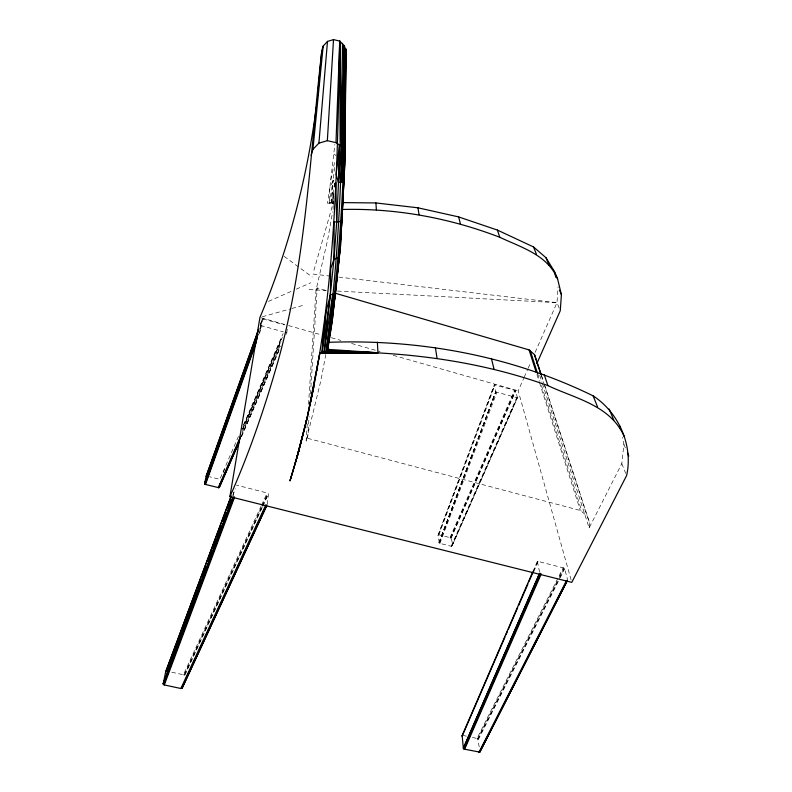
<?xml version="1.0" encoding="UTF-8"?>
<svg xmlns="http://www.w3.org/2000/svg" width="792" height="792" viewBox="0 0 792 792"><rect width="100%" height="100%" fill="white"/><g stroke="black" fill="none" stroke-linecap="round" stroke-linejoin="round"><path stroke-width="0.59" stroke-dasharray="3.96 2.97" d="M334.63 167.419L333.056 180.447L329.799 187.991L327.492 203.287L329.482 203.039L329.799 187.991L334.858 144.372M333.085 209.415L333.343 202.514L327.492 203.287M307.256 423.938L306.128 441.104L307.662 438.313L309.068 416.127M310.474 393.931L317.196 287.932L326.66 290.704M308.533 404.306L315.998 290.248L327.611 240.016L332.66 211.761M535.125 352.39L557.004 302.663L558.112 286.773M438.025 535.154L438.847 534.798L450.024 537.619C452.083 538.659 453.341 545.866 451.183 546.282L439.421 543.243L438.025 535.154L494.297 384.793L514.582 390.317L515.671 391.1L517.394 397.792L451.925 546.173M333.66 194.218L332.779 203.762L333.699 197.683M334.323 187.07L334.877 181.111L333.056 180.447L329.482 203.039C331.917 202.158 334.204 206.445 333.62 202.059M329.482 203.039L333.343 202.514L333.175 204.098L333.64 200.594M333.64 192.911L332.531 203.534L333.343 202.514L331.264 203.148L333.056 180.447L331.571 203.237L334.877 181.111M334.254 187.011L334.63 183.477M542.411 383.506L589.149 527.918L621.799 463.627L623.898 444.342L622.294 437.323M267.3 504.435L268.478 494.05L267.884 493.168L236.531 485.13M286.298 332.62L286.872 332.353L287.555 326.324M333.264 204.455L333.561 202.079M233.343 495.911L234.095 491.327M589.149 527.918L589.862 523.621L544.045 383.298M325.799 354.489L321.017 379.992L306.128 441.104M330.789 179.982L334.561 162.548M313.939 270.329L333.343 202.514M260.182 324.779L262.261 318.948L262.865 318.859L284.239 324.888M260.429 324.69L262.508 318.859M260.37 325.849L262.865 318.859M259.934 328.551L263.271 318.938M259.984 328.759L262.261 318.948M260.192 328.987L261.221 325.294M259.271 332.66L261.429 325.512M259.261 333.967L262.152 325.868L283.397 331.878M232.65 495.535L235.244 488.595M438.412 534.758L494.604 384.714M438.847 534.798L495.069 384.783M438.907 542.609L495.792 391.446L494.297 384.793M438.956 542.768L495.792 391.446M439.065 542.936L495.861 391.585M439.421 543.243L495.98 391.743M439.887 543.441L496.881 392.238L517.394 397.792M532.947 571.626L537.342 561.459L538.154 561.429L563.825 568.022L564.637 568.923L567.626 579.784M533.303 571.537L537.699 561.37M238.481 436.362L219.829 479.328L209.494 476.715M243.391 425.057L283.14 333.472M223.146 472.685L224.621 469.29M243.768 425.195L282.051 337.006M533.759 571.596L538.154 561.429M242.59 428.789L282.378 337.204M242.778 429.026L281.111 340.817M242.332 430.383L281.16 341.025M242.421 432.185L280.348 344.995M241.451 435.64L280.378 346.203M241.362 436.659L279.309 349.529M241.491 436.56L278.982 350.45M285.882 334.61L286.872 332.353M450.024 537.619L514.582 390.317M450.48 537.817L515.077 390.525M450.836 538.114L515.473 390.812M450.995 538.441L515.671 391.1M571.121 579.972L518.206 390.822L523.68 378.388M524.175 377.259L527.66 369.349M528.155 368.221L530.64 362.568M451.183 546.282L516.632 397.822M451.628 546.312L517.097 397.891M452.004 545.906L517.453 397.574M171.775 672.23L183.427 674.764L261.004 506.355M261.518 505.237L267.211 492.891M262.241 507.296L184.506 675.972L184.031 675.022L261.667 506.642M262.182 505.514L267.884 493.168M184.427 675.467L262.132 507.068M262.647 505.94L268.339 493.594M262.776 506.405L268.458 493.822M472.309 737.441L477.012 738.451L563.191 567.755M479.239 746.866L477.586 738.708L557.152 581.239M559.38 576.833L563.825 568.022M478.051 739.144L558.796 579.467M559.35 578.358L564.359 568.448M478.259 739.649L559.627 578.833M560.182 577.734L564.637 568.923M315.998 290.248L317.196 287.932M537.342 561.459L539.748 572.784M268.399 301.425L291.803 291.119M296.257 289.159L310.751 282.774M262.31 316.77L290.743 308.801M291.921 308.464L304.95 304.811M309.098 289.585L326.363 290.496M337.471 291.08L557.004 302.663L559.449 308.722M313.028 274.062L328.967 275.933M338.778 277.081L557.004 302.663M462.924 735.402L466.438 736.164M307.662 438.313L580.338 510.484L587.1 515.978L589.862 523.621M261.132 317.77L287.318 325.205M288.506 325.542L320.641 334.679M331.353 337.719L340.877 340.431M351.589 343.471L380.15 351.589M393.238 355.311L518.206 390.822M496.386 392.03L496.881 392.238M477.012 738.451L477.586 738.708M183.427 674.764L184.031 675.022M333.996 154.074L336.065 155.578M284.14 256.341L312.246 277.022M623.898 444.342L625.68 448.609M621.799 463.627L625.729 473.398M541.372 375.111L543.668 382.13M541.332 375.636L543.619 382.655M544.005 383.823L587.1 515.978M539.758 375.289L542.035 382.328M537.679 373.794L539.936 380.833M541.441 385.526L581.714 510.998M536.927 374.517L539.174 381.546M539.54 382.724L580.338 510.484"/><path stroke-width="1.19" d="M344.391 48.332L344.391 45.906C342.094 147.995 340.619 250.341 326.086 351.608L319.829 353.311L306.969 418.582L298.366 452.361L290.02 480.764C334.848 338.897 337.036 188.526 339.699 41.105L333.511 39.6L327.482 41.412L323.185 46.065L321.819 50.549C310.018 153.43 306.445 257.826 278.863 358.222C265.558 405.385 249.876 451.905 229.898 496.683L571.784 582.358L626.611 475.566C633.432 445.52 618.651 412.513 593.109 395.852C511.117 355.707 419.027 338.907 328.086 342.342M377.388 342.213L377.933 352.757L324.156 352.499L334.006 259.142L334.165 221.968L338.966 221.819L341.956 220.562L344.728 165.043L346.114 51.025L344.342 45.788L339.699 41.105L335.996 142.659L340.154 145.411L345.025 151.559L343.847 181.091L340.461 246.47L332.264 320.681L327.819 349.351L326.086 351.608C401.247 351.193 476.893 360.013 547.886 385.615C576.17 398.911 610.899 405.405 624.482 437.105M345.025 151.559L345.688 49.015L345.718 64.914M344.342 45.788L341.57 146.817L339.699 41.105L340.154 145.411L338.491 182.596L339.303 144.827L336.135 174.448L338.491 182.596L343.847 181.091L345.688 49.015L344.728 165.043L340.461 246.47L335.521 293.317L330.422 294.891L325.888 312.127L322.235 352.985L330.422 294.891L330.67 268.765L334.006 259.142L336.689 222.087L338.491 182.596L341.57 146.817L342.5 43.273M313.909 385.615L309.999 404.168L319.829 353.311L377.933 352.757L327.353 350.519C341.708 250.619 345.926 149.589 345.589 48.767L342.589 147.827L344.985 151.668M342.589 147.827L344.391 45.906M343.035 148.342L345.589 48.767M266.785 505.553L182.229 688.05L180.863 688.495L164.3 684.941L163.221 683.714L165.667 671.883L231.234 495.802M327.947 345.847L327.819 349.351L377.933 352.757L321.73 353.113L325.888 312.127M345.738 58.054L346.074 50.678L345.708 64.865M344.441 150.579L342.659 181.794L343.342 148.926L340.817 182.309L342.679 147.916L344.57 150.846M311.048 155.371L312.919 149.381L318.909 143.144L327.343 140.679L333.511 39.6M343.075 202.613L375.923 202.95L417.938 207.801L458.657 216.919L497.386 230.076L533.521 246.946L545.965 257.707L554.37 271.369L557.627 279.081L561.409 294.664L560.261 310.741L536.827 363.597M335.402 292.288L339.184 257.588L341.956 220.562M318.909 143.144L327.482 41.412M316.879 103.455L317.216 99.762M317.562 96.079L318.028 91.149M318.255 88.694L318.829 82.536M319.057 80.081L319.522 75.161M319.75 72.696L321.819 50.549M312.919 149.381L323.185 46.065M335.145 294.654L332.264 320.681L327.373 350.46L335.521 293.317M567.032 581.279L479.803 752.123L464.003 749.083L463.33 748.113L462.152 735.501M326.086 351.608L334.392 294.109M324.156 352.499L332.63 294.654M316.315 107.059C306.851 179.259 288.248 250.292 259.944 317.434L229.898 496.683M316.929 370.319L317.552 366.765M182.764 685.446L182.229 688.05M220.037 483.734L218.79 487.714L205.494 484.447L204.623 483.615L206.108 476.447L258.519 329.442M479.803 752.123L567.072 580.883M306.761 419.473L313.78 387.011M306.969 418.582L296.842 457.558L306.969 418.582L306.058 421.205M296.842 457.558L302.692 435.392M294.881 464.211L298.822 450.707L290.02 480.764M206.108 476.447L258.776 329.343M206.474 476.121L208.9 470.26M209.722 467.923L216.78 448.133M217.612 445.797L225.502 423.671M226.334 421.344L236.293 393.396M238.372 387.565L243.352 373.596M247.084 363.112L251.658 350.302M254.975 340.986L257.885 332.828M204.623 483.615L257.875 334.343M204.653 483.853L257.925 334.551M204.831 484.1L256.885 338.243M205.128 484.308L257.212 338.451M205.494 484.447L256.361 342.065M230.967 496.802L165.667 671.883M166.459 671.21L196.188 591.436M197.05 589.119L200.93 578.714M201.792 576.398L205.672 565.993M207.395 561.37L211.266 550.965M212.137 548.658L216.008 538.243M216.869 535.937L220.75 525.532M222.473 520.908L225.492 512.81M227.215 508.187L230.225 500.089M163.221 683.714L232.917 497.069M163.211 683.971L232.927 497.297M163.291 684.229L233.036 497.534M163.687 684.684L233.927 496.812M164.3 684.941L234.61 497.099M461.904 736.105L532.749 571.834M462.498 735.372L504.979 637.075M505.959 634.818L507.424 631.422M508.395 629.165L517.671 607.692M518.651 605.434L527.927 583.971M528.908 581.704L532.818 572.666M218.285 487.664L240.451 436.709M218.79 487.714L240.471 437.897M219.186 487.585L239.392 441.193M219.315 487.476L239.521 441.085M463.33 748.113L539.263 573.913M463.399 748.371L539.352 574.151M463.538 748.638L540.025 573.269M464.003 749.083L540.56 573.705L541.213 573.982L464.587 749.331M180.863 688.495L265.815 504.93L266.528 504.989L181.526 688.505M182.061 688.258L266.548 505.93M478.883 752.4L566.636 580.358M479.437 752.39L567.221 580.388M339.184 257.588L334.006 259.142M341.738 209.494C395.644 208.029 449.51 217.948 499.792 237.283C521.304 247.46 547.747 254.925 557.627 279.081M327.343 140.679L335.996 142.659M334.947 293.129L529.066 349.906L534.471 354.588L540.995 373.943M545.965 257.707L549.113 265.251M559.518 290.159L561.409 294.664M609.117 408.969L613.84 420.265M627.452 452.866L628.789 456.063M533.521 246.946L536.481 254.361M593.109 395.852L597.574 406.999M497.386 230.076L499.792 237.283M544.272 374.715L547.886 385.615M534.471 354.588L540.946 374.467M530.145 350.341L537.679 373.794M529.066 349.906L536.174 372.171M458.657 216.919L460.449 223.968M491.377 358.42L494.04 369.131M554.37 271.369L555.806 277.289M619.621 425.611L620.156 427.957M345.698 49.035L346.114 51.025M417.938 207.801L419.067 214.741M435.382 347.47L437.006 358.063M375.923 202.95L376.368 209.84M335.798 182.605L336.689 222.087M340.223 41.402L341.57 146.817"/></g></svg>
